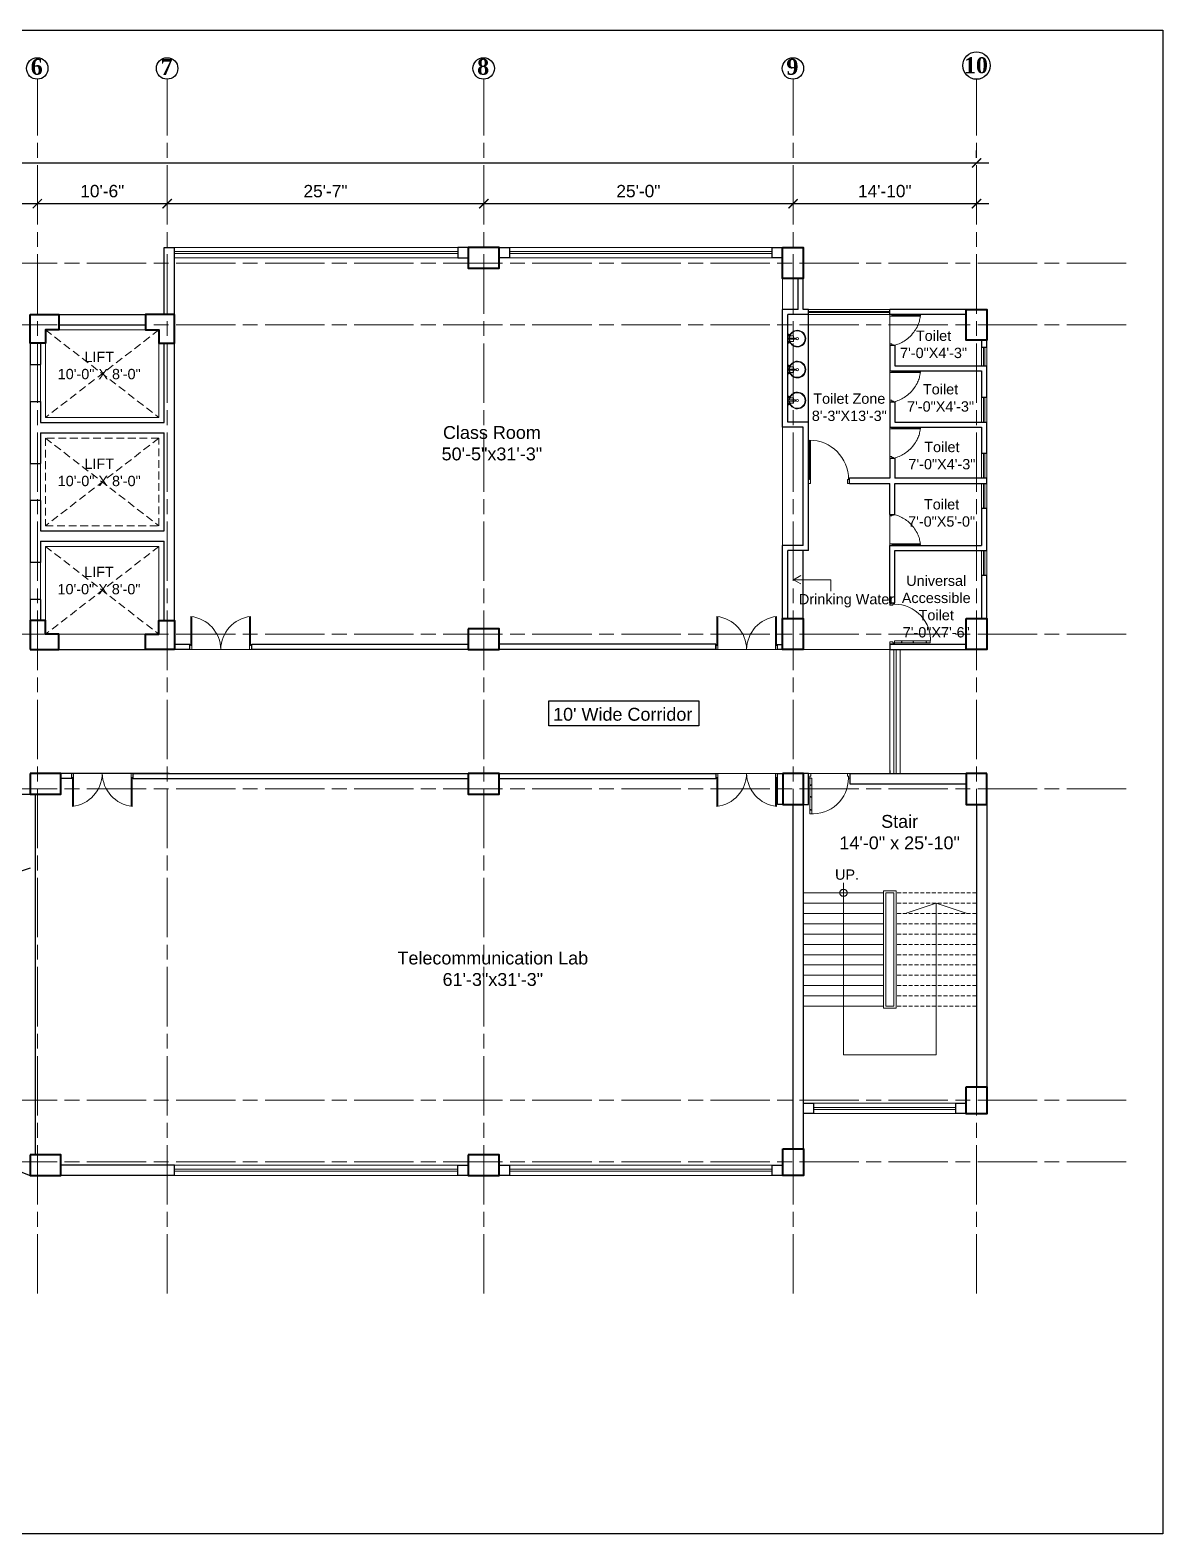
# Model space of a CAD drawing. Header units: inches. Extents: x -12 to 20935469, y -1604 to 24729220.
# Drawn here: x 20925838 to 20926937, y 24714434 to 24715893 of the extents above; entities that cross this region are included whole.
import ezdxf
from ezdxf import colors
from ezdxf.entities.mleader import LeaderData, LeaderLine
from ezdxf.math import Vec2, Vec3

# ---------------------------------------------------------------- set-up
doc = ezdxf.new("R2010")
doc.units = ezdxf.units.IN
doc.header["$LTSCALE"] = 0.03
doc.header["$MEASUREMENT"] = 0
doc.header["$PDMODE"] = 32
doc.header["$PDSIZE"] = 15
doc.linetypes.add('ACAD_ISO08W100', pattern=[36, 24, -3, 6, -3])
doc.linetypes.add('DASHED2', pattern=[0.375, 0.25, -0.125])
for name, color, linetype, lineweight in [('column', 1, 'Continuous', 40), ('Dim Line', 252, 'Continuous', 13), ('Door', 7, 'Continuous', 18), ('Dot', 253, 'Continuous', 0), ('Gas', 21, 'Continuous', 5), ('Glass Line', 252, 'Continuous', 9), ('Grid Line', 252, 'Continuous', 18), ('Hatch', 253, 'Continuous', 15), ('Main Wall', 7, 'Continuous', 30), ('RAIL', 23, 'Continuous', 13), ('STAIR', 46, 'Continuous', 15), ('TOILET FIXTURE', 142, 'Continuous', 5), ('wind.', 150, 'Continuous', 20)]:
    doc.layers.add(name, color=color, linetype=linetype, lineweight=lineweight)
doc.layers.add('FUR', color=251, linetype='Continuous')
doc.layers.add('TEXT', color=7, linetype='Continuous')
doc.styles.add('2', font='swisscl.ttf')
doc.styles.add('RomanS', font='arial.ttf', dxfattribs={"height": 12})
doc.styles.get("Standard").update_dxf_attribs({"font": 'timesbd.ttf'})
doc.dimstyles.new('Aec_Arch_I', dxfattribs={"dimscale": 96, "dimtxt": 12, "dimasz": 0.09375, "dimexe": 0.125, "dimexo": 0.125, "dimgap": 0.0625, "dimtad": 1, "dimdec": 0, "dimzin": 3, "dimdsep": 46, "dimlunit": 4, "dimtxsty": 'RomanS', "dimblk1": 'ARCHTICK', "dimblk2": 'ARCHTICK', "dimsah": 1, "dimcen": 0.09375, "dimdle": 0.125, "dimadec": 0, "dimazin": 0, "dimtfac": 0.75, "dimtdec": 0, "dimtmove": 2, "dimatfit": 3, "dimldrblk": 'ARCHTICK', "dimfxl": 1, "dimfrac": 1, "dimtolj": 1, "dimtzin": 0, "dimarcsym": 0})

# ---------------------------------------------------------------- blocks, each defined once
blk = doc.blocks.new('_ArchTick')
at = {"color": 0, "linetype": 'ByBlock', "lineweight": 35, "const_width": 0.15}
blk.add_lwpolyline([(-0.5, -0.5), (0.5, 0.5)], dxfattribs=at)
blk = doc.blocks.new('*D21')
at = {"layer": 'Defpoints', "color": 0, "transparency": 16777216}
for p in [(20831844.3, 24724578.2), (20832040.8, 24724578.2), (20832040.8, 24724578.2)]:
    blk.add_point(p, dxfattribs=at)
at = {"layer": 'Dim Line', "color": 0, "lineweight": -2, "transparency": 16777216}
for p, q in [((20831832.3, 24724578.2), (20832052.8, 24724578.2)), ((20831844.3, 24724566.2), (20831844.3, 24724566.2)), ((20832040.8, 24724566.2), (20832040.8, 24724566.2))]:
    blk.add_line(p, q, dxfattribs=at)
at = {"layer": 'Dim Line', "color": 0, "lineweight": -2, "transparency": 16777216, "xscale": 9, "yscale": 9, "zscale": 9, "rotation": 180}
blk.add_blockref('_ArchTick', (20831844.3, 24724578.2), dxfattribs=at)
at = {"layer": 'Dim Line', "color": 0, "lineweight": -2, "transparency": 16777216, "xscale": 9, "yscale": 9, "zscale": 9}
blk.add_blockref('_ArchTick', (20832040.8, 24724578.2), dxfattribs=at)
at = {"layer": 'Dim Line', "color": 0, "transparency": 16777216, "insert": (20831942.5, 24724590.3), "char_height": 12, "attachment_point": 5, "style": 'RomanS'}
blk.add_mtext('\\A1;16\'-5"', dxfattribs=at)
blk = doc.blocks.new('*D22')
at = {"layer": 'Defpoints', "color": 0, "transparency": 16777216}
for p in [(20832040.8, 24724578.2), (20832166.8, 24724578.2), (20832166.8, 24724578.2)]:
    blk.add_point(p, dxfattribs=at)
at = {"layer": 'Dim Line', "color": 0, "lineweight": -2, "transparency": 16777216}
for p, q in [((20832028.8, 24724578.2), (20832178.8, 24724578.2)), ((20832040.8, 24724566.2), (20832040.8, 24724566.2)), ((20832166.8, 24724566.2), (20832166.8, 24724566.2))]:
    blk.add_line(p, q, dxfattribs=at)
at = {"layer": 'Dim Line', "color": 0, "lineweight": -2, "transparency": 16777216, "xscale": 9, "yscale": 9, "zscale": 9, "rotation": 180}
blk.add_blockref('_ArchTick', (20832040.8, 24724578.2), dxfattribs=at)
at = {"layer": 'Dim Line', "color": 0, "lineweight": -2, "transparency": 16777216, "xscale": 9, "yscale": 9, "zscale": 9}
blk.add_blockref('_ArchTick', (20832166.8, 24724578.2), dxfattribs=at)
at = {"layer": 'Dim Line', "color": 0, "transparency": 16777216, "insert": (20832103.8, 24724590.3), "char_height": 12, "attachment_point": 5, "style": 'RomanS'}
blk.add_mtext('\\A1;10\'-6"', dxfattribs=at)
blk = doc.blocks.new('*D23')
at = {"layer": 'Defpoints', "color": 0, "transparency": 16777216}
for p in [(20832166.8, 24724578.2), (20832473.8, 24724578.2), (20832473.8, 24724578.2)]:
    blk.add_point(p, dxfattribs=at)
at = {"layer": 'Dim Line', "color": 0, "lineweight": -2, "transparency": 16777216}
for p, q in [((20832154.8, 24724578.2), (20832485.8, 24724578.2)), ((20832166.8, 24724566.2), (20832166.8, 24724566.2)), ((20832473.8, 24724566.2), (20832473.8, 24724566.2))]:
    blk.add_line(p, q, dxfattribs=at)
at = {"layer": 'Dim Line', "color": 0, "lineweight": -2, "transparency": 16777216, "xscale": 9, "yscale": 9, "zscale": 9, "rotation": 180}
blk.add_blockref('_ArchTick', (20832166.8, 24724578.2), dxfattribs=at)
at = {"layer": 'Dim Line', "color": 0, "lineweight": -2, "transparency": 16777216, "xscale": 9, "yscale": 9, "zscale": 9}
blk.add_blockref('_ArchTick', (20832473.8, 24724578.2), dxfattribs=at)
at = {"layer": 'Dim Line', "color": 0, "transparency": 16777216, "insert": (20832320.3, 24724590.3), "char_height": 12, "attachment_point": 5, "style": 'RomanS'}
blk.add_mtext('\\A1;25\'-7"', dxfattribs=at)
blk = doc.blocks.new('*D10')
at = {"layer": 'Defpoints', "color": 0, "transparency": 16777216}
for p in [(20832473.8, 24724578.2), (20832773.8, 24724578.2), (20832773.8, 24724578.2)]:
    blk.add_point(p, dxfattribs=at)
at = {"layer": 'Dim Line', "color": 0, "lineweight": -2, "transparency": 16777216}
blk.add_line((20832461.8, 24724578.2), (20832785.8, 24724578.2), dxfattribs=at)
at = {"layer": 'Dim Line', "color": 0, "lineweight": -2, "transparency": 16777216, "xscale": 9, "yscale": 9, "zscale": 9, "rotation": 180}
blk.add_blockref('_ArchTick', (20832473.8, 24724578.2), dxfattribs=at)
at = {"layer": 'Dim Line', "color": 0, "lineweight": -2, "transparency": 16777216, "xscale": 9, "yscale": 9, "zscale": 9}
blk.add_blockref('_ArchTick', (20832773.8, 24724578.2), dxfattribs=at)
at = {"layer": 'Dim Line', "color": 0, "transparency": 16777216, "insert": (20832623.8, 24724590.3), "char_height": 12, "attachment_point": 5, "style": 'RomanS'}
blk.add_mtext('\\A1;25\'-0"', dxfattribs=at)
blk = doc.blocks.new('*D11')
at = {"layer": 'Defpoints', "color": 0, "transparency": 16777216}
for p in [(20832773.8, 24724578.2), (20832951.8, 24724578.2), (20832951.8, 24724578.2)]:
    blk.add_point(p, dxfattribs=at)
at = {"layer": 'Dim Line', "color": 0, "lineweight": -2, "transparency": 16777216}
for p, q in [((20832761.8, 24724578.2), (20832963.8, 24724578.2)), ((20832951.8, 24724566.2), (20832951.8, 24724566.2))]:
    blk.add_line(p, q, dxfattribs=at)
at = {"layer": 'Dim Line', "color": 0, "lineweight": -2, "transparency": 16777216, "xscale": 9, "yscale": 9, "zscale": 9, "rotation": 180}
blk.add_blockref('_ArchTick', (20832773.8, 24724578.2), dxfattribs=at)
at = {"layer": 'Dim Line', "color": 0, "lineweight": -2, "transparency": 16777216, "xscale": 9, "yscale": 9, "zscale": 9}
blk.add_blockref('_ArchTick', (20832951.8, 24724578.2), dxfattribs=at)
at = {"layer": 'Dim Line', "color": 0, "transparency": 16777216, "insert": (20832862.8, 24724590.3), "char_height": 12, "attachment_point": 5, "style": 'RomanS'}
blk.add_mtext('\\A1;14\'-10"', dxfattribs=at)
blk = doc.blocks.new('*D13')
at = {"layer": 'Defpoints', "color": 0, "transparency": 16777216}
for p in [(20830948.3, 24724610.7), (20832951.8, 24724617.8), (20832951.8, 24724610.7)]:
    blk.add_point(p, dxfattribs=at)
at = {"layer": 'Dim Line', "color": 0, "lineweight": -2, "transparency": 16777216}
for p, q in [((20830948.3, 24724622.7), (20830948.3, 24724629.8)), ((20832951.8, 24724622.7), (20832951.8, 24724629.8)), ((20830936.3, 24724617.8), (20832963.8, 24724617.8))]:
    blk.add_line(p, q, dxfattribs=at)
at = {"layer": 'Dim Line', "color": 0, "lineweight": -2, "transparency": 16777216, "xscale": 9, "yscale": 9, "zscale": 9, "rotation": 180}
blk.add_blockref('_ArchTick', (20830948.3, 24724617.8), dxfattribs=at)
at = {"layer": 'Dim Line', "color": 0, "lineweight": -2, "transparency": 16777216, "xscale": 9, "yscale": 9, "zscale": 9}
blk.add_blockref('_ArchTick', (20832951.8, 24724617.8), dxfattribs=at)
at = {"layer": 'Dim Line', "color": 0, "transparency": 16777216, "insert": (20831950, 24724629.9), "char_height": 12, "attachment_point": 5, "style": 'RomanS'}
blk.add_mtext('\\A1;166\'-11"', dxfattribs=at)
blk = doc.blocks.new('A$C36295410')
at = {"layer": 'Door'}
for p, q in [((1, 4), (1, 32)), ((2, 0), (2, 32)), ((58, 0), (58, 32)), ((59, 4), (59, 32)), ((1, 5), (0, 5)), ((2, 4), (1, 4)), ((58, 4), (59, 4)), ((59, 5), (60, 5)), ((2, 0), (0, 0)), ((58, 0), (60, 0))]:
    blk.add_line(p, q, dxfattribs=at)
for centre, start, end in [((-2.5, -0.3), 0.5906, 83.7783), ((62.5, -0.3), 96.2217, 179.4094)]:
    blk.add_arc(centre, 32.5, start, end, dxfattribs=at)
blk = doc.blocks.new('Door_45')
at = {"layer": 'Door'}
for p, q in [((1.5, 5), (1.5, 44)), ((1.5, 40), (2.2, 40)), ((2.2, 40), (2.2, 39.5)), ((2.2, 39.5), (2.7, 39.5)), ((2.7, 39.5), (2.7, 40)), ((2.7, 40), (3.5, 40)), ((3.5, 44), (3.5, 5)), ((1.5, 25.8), (2.2, 25.8)), ((2.2, 25.8), (2.2, 25.3)), ((2.2, 25.3), (2.7, 25.3)), ((2.7, 25.8), (3.5, 25.8)), ((2.7, 25.3), (2.7, 25.8)), ((0, 0), (0, 5)), ((0, 5), (1.5, 5)), ((1.5, 12.6), (2.2, 12.6)), ((3.5, 5), (1.5, 5)), ((1.5, 5), (1.5, 3)), ((1.5, 3), (2.5, 3)), ((2.2, 12.6), (2.2, 13.1)), ((2.2, 13.1), (2.7, 13.1)), ((2.5, 3), (2.5, 0)), ((2.7, 13.1), (2.7, 12.6)), ((2.7, 12.6), (3.5, 12.6)), ((42.5, 3), (42.5, 0)), ((43.5, 3), (42.5, 3)), ((45, 5), (43.5, 5)), ((43.5, 5), (43.5, 3)), ((45, 0), (45, 5)), ((2.5, 0), (0, 0)), ((42.5, 0), (45, 0))]:
    blk.add_line(p, q, dxfattribs=at)
blk.add_arc((4.7, 5.3), 38.8, 359.6233, 94.6685, dxfattribs=at)
blk = doc.blocks.new('sssss-flat-876')
at = {"layer": 'Door', "linetype": 'Continuous', "ltscale": 3}
blk.add_line((3666.5, 84027.2), (3666.5, 84055.7), dxfattribs=at)
at = {"layer": 'Door', "linetype": 'Continuous', "ltscale": 3, "extrusion": (-7.21527e-09, -3.35624e-18, 1), "elevation": 0}
for points in [[(3666.5, 84057.2), (3666.5, 84055.7), (3668.4, 84055.7), (3668.4, 84056.5), (3670.2, 84056.5), (3670.2, 84057.2)], [(3668.4, 84055.7), (3696.2, 84055.7), (3696.2, 84056.5), (3668.4, 84056.5)]]:
    blk.add_lwpolyline(points, close=True, dxfattribs=at)
at = {"layer": 'Door', "linetype": 'Continuous', "ltscale": 3, "flags": 128}
blk.add_lwpolyline([(3670.2, 84027.2, 0.04096), (3675.5, 84028.9, 0.082496), (3684.9, 84034.8, 0.052187), (3689.7, 84040, 0.043988), (3692.9, 84045, 0.036571), (3694.8, 84049.6, 0.034751), (3695.9, 84054.2, 0.011435), (3696.2, 84055.7)], format="xyb", dxfattribs=at)
at = {"layer": 'Door', "linetype": 'Continuous', "ltscale": 3}
blk.add_lwpolyline([(3666.5, 84027.2), (3666.5, 84028.7), (3668.4, 84028.7), (3668.4, 84027.9), (3670.2, 84027.9), (3670.2, 84027.2)], close=True, dxfattribs=at)
blk = doc.blocks.new('7-flat-72')
at = {"layer": 'Glass Line', "color": 8, "ltscale": 20}
for p, q in [((-64478.7, 376960.5), (-64480.3, 376960.5)), ((-64480.3, 376959.5), (-64480.3, 376960.5)), ((-64480.3, 376959.5), (-64480.3, 376960.5)), ((-64478.7, 376959.5), (-64480.3, 376959.5)), ((-64480.3, 376959.1), (-64480.3, 376959.4)), ((-64478.7, 376959.4), (-64480.3, 376959.4)), ((-64478.7, 376959.1), (-64480.3, 376959.1)), ((-64480.2, 376959.4), (-64480.2, 376959.5)), ((-64480.1, 376959.5), (-64480.1, 376960.5)), ((-64479.9, 376959.5), (-64479.9, 376960.5)), ((-64479.5, 376959.5), (-64479.5, 376960.5)), ((-64479.1, 376959.5), (-64479.1, 376960.5)), ((-64478.9, 376959.5), (-64478.9, 376960.5)), ((-64478.9, 376959.4), (-64478.9, 376959.5)), ((-64478.8, 376959.5), (-64478.8, 376960.5)), ((-64478.7, 376959.5), (-64478.7, 376960.5)), ((-64478.7, 376959.1), (-64478.7, 376959.4)), ((-64475.1, 376959.4), (-64476.9, 376959.4)), ((-64476.9, 376959.1), (-64476.9, 376959.4)), ((-64475.1, 376959.1), (-64476.9, 376959.1)), ((-64476.6, 376959.4), (-64476.6, 376966.6)), ((-64475.5, 376966.6), (-64476.6, 376966.6)), ((-64475.5, 376959.4), (-64475.5, 376966.6)), ((-64475.1, 376959.1), (-64475.1, 376959.4)), ((-64473.3, 376960.5), (-64471.7, 376960.5)), ((-64473.3, 376959.5), (-64473.3, 376960.5)), ((-64473.3, 376959.5), (-64473.3, 376960.5)), ((-64473.3, 376959.5), (-64471.7, 376959.5)), ((-64473.3, 376959.1), (-64473.3, 376959.4)), ((-64473.3, 376959.4), (-64471.7, 376959.4)), ((-64473.3, 376959.1), (-64471.7, 376959.1)), ((-64473.1, 376959.5), (-64473.1, 376960.5)), ((-64473.1, 376959.4), (-64473.1, 376959.5)), ((-64472.9, 376959.5), (-64472.9, 376960.5)), ((-64472.5, 376959.5), (-64472.5, 376960.5)), ((-64472.1, 376959.5), (-64472.1, 376960.5)), ((-64471.9, 376959.5), (-64471.9, 376960.5)), ((-64471.9, 376959.4), (-64471.9, 376959.5)), ((-64471.8, 376959.5), (-64471.8, 376960.5)), ((-64471.7, 376959.5), (-64471.7, 376960.5)), ((-64471.7, 376959.1), (-64471.7, 376959.4))]:
    blk.add_line(p, q, dxfattribs=at)
blk.add_circle((-64476, 376968.4, 0), 1.08, dxfattribs=at)
for radius, start, end in [(8.1, 273.8334, 266.1883), (7.55, 274.115, 265.9068)]:
    blk.add_arc((-64476, 376968.4, 0), radius, start, end, dxfattribs=at)
blk = doc.blocks.new('SFSFSFS-flat-72')
at = {"layer": 'TOILET FIXTURE', "ltscale": 0.2}
blk.add_lwpolyline([(-3918.5, -3608.1), (-3918.5, -3602.7), (-3923.9, -3602.7), (-3923.9, -3608.1)], close=True, dxfattribs=at)
at = {"layer": 'TOILET FIXTURE', "ltscale": 20}
blk.add_blockref('7-flat-72', (60554.8, -380567.2), dxfattribs=at)
blk = doc.blocks.new('$D40')
at = {"layer": 'Door'}
for p, q in [((1, 4), (1, 42)), ((2, 0), (2, 42)), ((1, 5), (0, 5)), ((2, 0), (0, 0)), ((2, 4), (1, 4)), ((39, 4), (38, 4)), ((38, 4), (38, 0)), ((40, 0), (38, 0)), ((40, 5), (39, 5)), ((39, 5), (39, 4))]:
    blk.add_line(p, q, dxfattribs=at)
blk.add_arc((1, 4), 38, 0, 90, dxfattribs=at)
blk = doc.blocks.new('fff')
at = {"layer": 'Grid Line', "color": 252, "linetype": 'ACAD_ISO08W100', "lineweight": 9, "ltscale": 80, "true_color": 0x939598}
for p, q in [((20832040.8, 24723521.1), (20832040.8, 24724698.8)), ((20832166.8, 24723521.1), (20832166.8, 24724698.8)), ((20832473.8, 24723521.1), (20832473.8, 24724698.8)), ((20832773.8, 24723521.1), (20832773.8, 24724698.8)), ((20832951.8, 24723521.1), (20832951.8, 24724698.8)), ((20833096.9, 24724520.6), (20830726.1, 24724520.6)), ((20833096.9, 24724460.6), (20830726.1, 24724460.6)), ((20833096.9, 24724160.7), (20830726.1, 24724160.7)), ((20833096.9, 24724010.7), (20830726.1, 24724010.7)), ((20833096.9, 24723708.7), (20830726.1, 24723708.7)), ((20833096.9, 24723648.8), (20830726.1, 24723648.8))]:
    blk.add_line(p, q, dxfattribs=at)
at = {"layer": 'Dim Line'}
for base, p1, p2, picture, middle in [((20832951.7523, 24724617.8128), (20830948.3088, 24724610.7482), (20832951.7523, 24724610.7482), '*D13', (20831950.0306, 24724629.9397)), ((20832040.7792, 24724578.1666), (20831844.25, 24724578.1666), (20832040.7792, 24724578.1666), '*D21', (20831942.5146, 24724590.2934)), ((20832166.8, 24724578.2), (20832040.8, 24724578.2), (20832166.8, 24724578.2), '*D22', (20832103.8, 24724590.3)), ((20832473.8, 24724578.2), (20832166.8, 24724578.2), (20832473.8, 24724578.2), '*D23', (20832320.3, 24724590.3)), ((20832773.8, 24724578.2), (20832473.8, 24724578.2), (20832773.8, 24724578.2), '*D10', (20832623.8, 24724590.3)), ((20832951.8, 24724578.2), (20832773.8, 24724578.2), (20832951.8, 24724578.2), '*D11', (20832862.8, 24724590.3))]:
    dim = blk.add_linear_dim(base=base, p1=p1, p2=p2, dimstyle='Aec_Arch_I', dxfattribs=at)
    dim.commit()
    dim.dimension.update_dxf_attribs({"geometry": picture, "text_midpoint": middle})

msp = doc.modelspace()

# ---------------------------------------------------------------- linework, layer by layer
for p, q in [((20926593, 24715512.4), (20926593, 24715616.7)), ((20926766, 24715621.7), (20926766, 24715621.7)), ((20926588, 24715321.8), (20926588, 24715387.8)), ((20926677, 24715297), (20926672, 24715297)), ((20926672, 24715174.5), (20926672, 24715171.6)), ((20925973, 24715171.6), (20925838, 24715171.6)), ((20925973, 24715171.6), (20925973, 24715171.6)), ((20925480.5, 24715151.6), (20925838, 24715151.6)), ((20924940.5, 24715141.6), (20925838, 24714781.6)), ((20925838, 24715079.6), (20924940.5, 24714781.6))]:
    msp.add_line(p, q)
msp.add_lwpolyline([(20926341.1, 24715241.9), (20926486.7, 24715241.9), (20926486.7, 24715217.9), (20926341.1, 24715217.9)], close=True)
msp.add_circle((20926627, 24715055.8), 3.61)
at = {"layer": 'column', "lineweight": 40, "ltscale": 20}
for points in [[(20926263.1, 24715681.6), (20926263.1, 24715661.6), (20926293.1, 24715661.6), (20926293.1, 24715681.6)], [(20926568, 24715681.7), (20926588, 24715681.7), (20926588, 24715651.7), (20926568, 24715651.7)], [(20926746, 24715621.7), (20926766, 24715621.7), (20926766, 24715591.7), (20926746, 24715591.7)], [(20926568, 24715321.8), (20926588, 24715321.8), (20926588, 24715291.8), (20926568, 24715291.8)], [(20926746, 24715321.8), (20926766, 24715321.8), (20926766, 24715291.8), (20926746, 24715291.8)], [(20926263.1, 24715311.8), (20926263.1, 24715291.8), (20926293.1, 24715291.8), (20926293.1, 24715311.8)], [(20925838, 24715171.6), (20925838, 24715151.6), (20925868, 24715151.6), (20925868, 24715171.6)], [(20926263.1, 24715171.6), (20926263.1, 24715151.6), (20926293.1, 24715151.6), (20926293.1, 24715171.6)], [(20926588.1, 24715171.6), (20926568.1, 24715171.6), (20926568.1, 24715141.6), (20926588.1, 24715141.6)], [(20926766, 24715171.6), (20926746, 24715171.6), (20926746, 24715141.6), (20926766, 24715141.6)], [(20926746, 24714867.6), (20926766, 24714867.6), (20926766, 24714841.6), (20926746, 24714841.6)], [(20925838, 24714801.6), (20925838, 24714781.6), (20925868, 24714781.6), (20925868, 24714801.6)], [(20926263.1, 24714801.6), (20926263.1, 24714781.6), (20926293.1, 24714781.6), (20926293.1, 24714801.6)], [(20926568.1, 24714807.6), (20926588.1, 24714807.6), (20926588.1, 24714781.6), (20926568.1, 24714781.6)]]:
    msp.add_lwpolyline(points, close=True, dxfattribs=at)
for points in [[(20925838, 24715616.8), (20925866, 24715616.8), (20925866, 24715601.8), (20925853, 24715601.8), (20925853, 24715588.8), (20925838, 24715588.8), (20925838, 24715616.8)], [(20925978, 24715616.8), (20925950, 24715616.8), (20925950, 24715601.8), (20925963, 24715601.8), (20925963, 24715588.8), (20925978, 24715588.8), (20925978, 24715616.8)], [(20925838, 24715291.8), (20925866, 24715291.8), (20925866, 24715306.8), (20925853, 24715306.8), (20925853, 24715319.8), (20925838, 24715319.8), (20925838, 24715291.8)], [(20925978, 24715291.8), (20925950, 24715291.8), (20925950, 24715306.8), (20925963, 24715306.8), (20925963, 24715319.8), (20925978, 24715319.8), (20925978, 24715291.8)]]:
    msp.add_lwpolyline(points, dxfattribs=at)
at = {"layer": 'Defpoints'}
msp.add_lwpolyline([(20924498, 24715892.5), (20926936.9, 24715892.5), (20926936.9, 24714434), (20924498, 24714434)], close=True, dxfattribs=at)
at = {"layer": 'Dot', "linetype": 'DASHED2', "lineweight": 0, "ltscale": 1000}
for points in [[(20925853, 24715601.8), (20925963, 24715516.8), (20925963, 24715601.8), (20925853, 24715516.8)], [(20925853, 24715496.8), (20925963, 24715411.8), (20925963, 24715496.8), (20925853, 24715411.8)], [(20925853, 24715391.8), (20925963.1, 24715306.6), (20925963.1, 24715391.8), (20925853.1, 24715306.6)]]:
    msp.add_lwpolyline(points, dxfattribs=at)
msp.add_lwpolyline([(20925853, 24715411.8), (20925963, 24715411.8), (20925963, 24715496.8), (20925853, 24715496.8)], close=True, dxfattribs=at)
at = {"layer": 'Gas', "color": 0, "lineweight": 5}
for points in [[(20925853, 24715516.8), (20925963, 24715516.8), (20925963, 24715601.8), (20925853, 24715601.8)], [(20925853.1, 24715306.6), (20925963.1, 24715306.6), (20925963.1, 24715391.8), (20925853, 24715391.8)], [(20926666, 24715057.8), (20926678, 24715057.8), (20926678, 24714943.8), (20926666, 24714943.8)], [(20926668, 24715055.8), (20926676, 24715055.8), (20926676, 24714945.8), (20926668, 24714945.8)]]:
    msp.add_lwpolyline(points, close=True, dxfattribs=at)
at = {"layer": 'Hatch'}
for p, q in [((20926568, 24715621.7), (20926568, 24715651.6)), ((20925838, 24715291.8), (20926672, 24715291.8)), ((20926672, 24715171.6), (20925973, 24715171.6))]:
    msp.add_line(p, q, dxfattribs=at)
at = {"layer": 'Hatch', "lineweight": 5}
msp.add_line((20926568, 24715392.8), (20926568, 24715507.4), dxfattribs=at)
at = {"layer": 'Main Wall', "lineweight": 30}
for p, q in [((20925978, 24715319.8), (20925978, 24715681.6)), ((20926263, 24715681.7), (20926253, 24715681.7)), ((20926253, 24715681.7), (20926253, 24715671.7)), ((20926253, 24715671.7), (20926263, 24715671.7)), ((20926558, 24715681.7), (20926568, 24715681.7)), ((20926558, 24715671.7), (20926558, 24715681.7)), ((20926568, 24715671.7), (20926558, 24715671.7)), ((20926583, 24715621.7), (20926583, 24715651.7)), ((20926588, 24715621.7), (20926588, 24715651.7)), ((20925866, 24715616.8), (20925968, 24715616.8)), ((20926568, 24715507.4), (20926568, 24715621.7)), ((20926583, 24715621.7), (20926568, 24715621.7)), ((20926573, 24715512.4), (20926573, 24715616.7)), ((20926593, 24715616.7), (20926573, 24715616.7)), ((20926593, 24715621.7), (20926588, 24715621.7)), ((20926593, 24715616.7), (20926593, 24715621.7)), ((20926746, 24715621.7), (20926672, 24715621.7)), ((20926672, 24715616.7), (20926672, 24715621.7)), ((20926746, 24715616.7), (20926672, 24715616.7)), ((20925866, 24715606.8), (20925950, 24715606.8)), ((20926677, 24715586.7), (20926672, 24715586.7)), ((20926677, 24715586.7), (20926677, 24715567)), ((20926766, 24715585), (20926766, 24715591.7)), ((20925838, 24715568.3), (20925848, 24715568.3)), ((20926672, 24715562), (20926761, 24715562)), ((20926677, 24715567), (20926766, 24715567)), ((20926766, 24715536.4), (20926766, 24715567)), ((20925838, 24715532.3), (20925848, 24715532.3)), ((20926672, 24715532), (20926677, 24715532)), ((20926677, 24715532), (20926677, 24715512.4)), ((20925848, 24715511.8), (20925968, 24715511.8)), ((20926593, 24715512.4), (20926573, 24715512.4)), ((20926593, 24715457.8), (20926593, 24715512.4)), ((20926677, 24715512.4), (20926766, 24715512.4)), ((20926766, 24715481.8), (20926766, 24715512.4)), ((20925848, 24715501.8), (20925968, 24715501.8)), ((20926588, 24715507.4), (20926568, 24715507.4)), ((20926588, 24715392.8), (20926588, 24715507.4)), ((20926672, 24715507.4), (20926761, 24715507.4)), ((20926761, 24715507.4), (20926761, 24715481.8)), ((20926766, 24715481.8), (20926761, 24715481.8)), ((20925838, 24715472.3), (20925848, 24715472.3)), ((20926672, 24715477.4), (20926677, 24715477.4)), ((20926593, 24715387.8), (20926593, 24715457.8)), ((20926633, 24715452.8), (20926633, 24715457.8)), ((20926633, 24715452.8), (20926672, 24715452.8)), ((20926672, 24715422.8), (20926672, 24715452.8)), ((20926766, 24715457.8), (20926677, 24715457.8)), ((20926677, 24715452.8), (20926766, 24715452.8)), ((20926677, 24715422.8), (20926677, 24715452.8)), ((20926766, 24715452.8), (20926766, 24715457.8)), ((20925848, 24715436.3), (20925838, 24715436.3)), ((20926672, 24715422.8), (20926677, 24715422.8)), ((20926761, 24715428.8), (20926766, 24715428.8)), ((20926761, 24715428.8), (20926761, 24715392.8)), ((20926766, 24715387.8), (20926766, 24715428.8)), ((20925848, 24715406.8), (20925968, 24715406.8)), ((20925848, 24715396.8), (20925968, 24715396.8)), ((20926568, 24715321.8), (20926568, 24715392.8)), ((20926588, 24715392.8), (20926568, 24715392.8)), ((20926672, 24715337), (20926672, 24715392.8)), ((20926672, 24715392.8), (20926761, 24715392.8)), ((20926573, 24715321.8), (20926573, 24715387.8)), ((20926593, 24715387.8), (20926573, 24715387.8)), ((20926677, 24715337), (20926677, 24715387.8)), ((20926677, 24715387.8), (20926766, 24715387.8)), ((20925848, 24715376.3), (20925838, 24715376.3)), ((20926761, 24715363.8), (20926761, 24715321.8)), ((20926761, 24715363.8), (20926766, 24715363.8)), ((20926766, 24715321.8), (20926766, 24715363.8)), ((20925848, 24715340.3), (20925838, 24715340.3)), ((20926672, 24715337), (20926677, 24715337)), ((20925866.1, 24715291.8), (20925950, 24715291.8)), ((20925866.1, 24715291.8), (20925950, 24715291.8)), ((20925978, 24715296.8), (20925978, 24715296.8)), ((20925993, 24715296.8), (20925978, 24715296.8)), ((20925993, 24715291.8), (20925978, 24715291.8)), ((20925993, 24715291.8), (20925993, 24715296.8)), ((20926263.1, 24715296.8), (20926053, 24715296.8)), ((20926053, 24715291.8), (20926053, 24715296.8)), ((20926263.1, 24715291.8), (20926053, 24715291.8)), ((20926503.1, 24715296.9), (20926293.1, 24715296.9)), ((20926503.1, 24715291.8), (20926293.1, 24715291.8)), ((20926503.1, 24715296.9), (20926503.1, 24715291.8)), ((20926503.1, 24715291.8), (20926503.1, 24715296.9)), ((20926672, 24715297), (20926746, 24715297)), ((20926672, 24715297), (20926672, 24715291.9)), ((20926672, 24715291.9), (20926746, 24715291.9)), ((20925938.1, 24715166.6), (20925938.1, 24715171.6)), ((20925938.1, 24715171.6), (20926263.1, 24715171.6)), ((20925938.1, 24715166.6), (20926263.1, 24715166.6)), ((20926293.1, 24715171.6), (20926503.1, 24715171.6)), ((20926293.1, 24715166.6), (20926503.1, 24715166.6)), ((20926503.1, 24715171.6), (20926503.1, 24715166.6)), ((20926563.1, 24715171.6), (20926568.1, 24715171.6)), ((20926563.1, 24715141.6), (20926563.1, 24715171.6)), ((20926578.1, 24715171.6), (20926588.1, 24715171.6)), ((20926593.1, 24715171.6), (20926588.1, 24715171.6)), ((20926593.1, 24715141.6), (20926593.1, 24715171.6)), ((20926633.1, 24715171.6), (20926746, 24715171.6)), ((20926633.1, 24715171.6), (20926633.1, 24715161.6)), ((20926633.1, 24715161.6), (20926746, 24715161.6)), ((20926568.1, 24715141.6), (20926563.1, 24715141.6)), ((20926578.1, 24714807.6), (20926578.1, 24715141.6)), ((20926588.1, 24714807.6), (20926588.1, 24715141.6)), ((20926588.1, 24715141.6), (20926593.1, 24715141.6)), ((20926756, 24715141.6), (20926756, 24714867.6)), ((20926766, 24715141.6), (20926766, 24714867.6)), ((20926598.1, 24714851.7), (20926598.1, 24714841.7))]:
    msp.add_line(p, q, dxfattribs=at)
for points in [[(20925968, 24715616.8), (20925968, 24715681.6), (20925978, 24715681.6)], [(20926293, 24715681.7), (20926303, 24715681.7), (20926303, 24715671.7), (20926293, 24715671.7)], [(20925838, 24715588.8), (20925838, 24715568.3)], [(20925848, 24715588.8), (20925848, 24715568.3)], [(20925968, 24715511.8), (20925968, 24715588.8)], [(20926672, 24715586.7), (20926672, 24715562)], [(20926761, 24715591.7), (20926761, 24715585)], [(20926761, 24715585), (20926766, 24715585)], [(20926761, 24715562), (20926761, 24715536.4)], [(20925838, 24715532.3), (20925838, 24715472.3)], [(20925848, 24715532.3), (20925848, 24715511.8)], [(20926672, 24715532), (20926672, 24715507.4)], [(20926761, 24715536.4), (20926766, 24715536.4)], [(20925848, 24715501.8), (20925848, 24715472.3)], [(20925968, 24715406.8), (20925968, 24715501.8)], [(20926672, 24715477.4), (20926672, 24715457.8)], [(20926677, 24715477.4), (20926677, 24715457.8)], [(20926672, 24715457.8), (20926633, 24715457.8)], [(20925838, 24715436.3), (20925838, 24715376.3)], [(20925848, 24715436.3), (20925848, 24715406.8)], [(20925848, 24715396.8), (20925848, 24715376.3)], [(20925968, 24715319.8), (20925968, 24715396.8)], [(20925838, 24715340.3), (20925838, 24715319.8), (20925838, 24715319.8)], [(20925848, 24715340.3), (20925848, 24715319.8)], [(20925878.1, 24715171.6), (20925878.1, 24715166.6), (20925868, 24715166.6)], [(20925878.1, 24715171.6), (20925868, 24715171.6)], [(20926187.6, 24715171.6), (20926222.6, 24715171.6)], [(20926187.6, 24715166.6), (20926222.6, 24715166.6)], [(20925843, 24715151.6), (20925843, 24714801.6)], [(20926598.1, 24714841.7), (20926588.1, 24714841.7), (20926588.1, 24714851.7), (20926598.1, 24714851.7)], [(20926746, 24714841.7), (20926736, 24714841.7), (20926736, 24714851.7), (20926746, 24714851.7)], [(20925978, 24714781.6), (20925978, 24714791.6), (20925868, 24714791.6)], [(20925978, 24714781.6), (20925868, 24714781.6)], [(20926263, 24714781.8), (20926253, 24714781.8), (20926253, 24714791.8), (20926263, 24714791.8)], [(20926293, 24714791.8), (20926303, 24714791.8), (20926303, 24714781.8), (20926293, 24714781.8)], [(20926568, 24714781.8), (20926558, 24714781.8), (20926558, 24714791.8), (20926568, 24714791.8)]]:
    msp.add_lwpolyline(points, dxfattribs=at)
at = {"layer": 'Main Wall', "lineweight": 13}
for points in [[(20925838, 24715532.3), (20925848, 24715532.3), (20925848, 24715568.3), (20925838, 24715568.3)], [(20925838, 24715436.3), (20925848, 24715436.3), (20925848, 24715472.3), (20925838, 24715472.3)], [(20925838, 24715340.3), (20925848, 24715340.3), (20925848, 24715376.3), (20925838, 24715376.3)]]:
    msp.add_lwpolyline(points, close=True, dxfattribs=at)
at = {"layer": 'Main Wall', "lineweight": 30}
msp.add_lwpolyline([(20926563.1, 24715296.8), (20926568, 24715296.8), (20926568, 24715291.8), (20926563.1, 24715291.8)], close=True, dxfattribs=at)
at = {"layer": 'RAIL', "lineweight": 9}
for p, q in [((20926627, 24715065.5), (20926627, 24714898.8)), ((20926687, 24715035.8), (20926717, 24715045.8)), ((20926717, 24714898.8), (20926717, 24715045.8)), ((20926717, 24715045.8), (20926747, 24715035.8)), ((20926588, 24715035.8), (20926666, 24715035.8)), ((20926627, 24714898.8), (20926717, 24714898.8))]:
    msp.add_line(p, q, dxfattribs=at)
at = {"layer": 'STAIR', "color": 253, "lineweight": 5}
for p, q in [((20926578.4, 24715359.5), (20926585.7, 24715363.5)), ((20926578.4, 24715359.5), (20926614.7, 24715359.5)), ((20926578.4, 24715359.5), (20926585.7, 24715355.5)), ((20926614.7, 24715359.5), (20926614.7, 24715348.3))]:
    msp.add_line(p, q, dxfattribs=at)
at = {"layer": 'STAIR', "color": 32, "lineweight": 5}
for p, q in [((20926666, 24715055.8), (20926588, 24715055.8)), ((20926666, 24715045.8), (20926588, 24715045.8)), ((20926648, 24715035.8), (20926588, 24715035.8)), ((20926666, 24715025.8), (20926588, 24715025.8)), ((20926666, 24715015.8), (20926588, 24715015.8)), ((20926666, 24715005.8), (20926588, 24715005.8)), ((20926666, 24714995.8), (20926588, 24714995.8)), ((20926666, 24714985.8), (20926588, 24714985.8)), ((20926666, 24714975.8), (20926588, 24714975.8)), ((20926666, 24714965.8), (20926588, 24714965.8)), ((20926666, 24714955.8), (20926588, 24714955.8)), ((20926666, 24714945.8), (20926588, 24714945.8))]:
    msp.add_line(p, q, dxfattribs=at)
at = {"layer": 'STAIR', "color": 32, "linetype": 'DASHED2', "lineweight": 5, "ltscale": 500}
for p, q in [((20926756, 24715055.8), (20926678, 24715055.8)), ((20926756, 24715045.8), (20926678, 24715045.8)), ((20926756, 24715035.8), (20926678, 24715035.8)), ((20926756, 24715025.8), (20926678, 24715025.8)), ((20926756, 24715015.8), (20926678, 24715015.8)), ((20926756, 24715005.8), (20926678, 24715005.8)), ((20926756, 24714995.8), (20926678, 24714995.8)), ((20926756, 24714985.8), (20926678, 24714985.8)), ((20926756, 24714975.8), (20926678, 24714975.8)), ((20926756, 24714965.8), (20926678, 24714965.8)), ((20926756, 24714955.8), (20926678, 24714955.8)), ((20926756, 24714945.8), (20926678, 24714945.8))]:
    msp.add_line(p, q, dxfattribs=at)
at = {"layer": 'TEXT'}
for centre, radius in [((20925845, 24715855.3), 10.4), ((20925971, 24715855.3), 10.4), ((20926278, 24715855.3), 10.4), ((20926578, 24715855.3), 10.4), ((20926756, 24715858.1), 13.3)]:
    msp.add_circle(centre, radius, dxfattribs=at)
at = {"layer": 'wind.', "lineweight": 5}
for p, q in [((20926253, 24715681.7), (20925978, 24715681.7)), ((20925978, 24715677.7), (20926253, 24715677.8)), ((20925978, 24715675.7), (20926253, 24715675.8)), ((20926253, 24715671.7), (20925978, 24715671.7)), ((20926303, 24715681.7), (20926558, 24715681.7)), ((20926303, 24715677.7), (20926558, 24715677.8)), ((20926303, 24715675.7), (20926558, 24715675.8)), ((20926303, 24715671.7), (20926558, 24715671.7)), ((20926672, 24715621.7), (20926593, 24715621.7)), ((20926672, 24715619.7), (20926593, 24715619.7)), ((20926672, 24715618.7), (20926593, 24715618.7)), ((20926672, 24715616.7), (20926593, 24715616.7)), ((20926761, 24715567), (20926761, 24715585)), ((20926763, 24715567), (20926763, 24715585)), ((20926764, 24715567), (20926764, 24715585)), ((20926766, 24715567), (20926766, 24715585)), ((20926761, 24715512.4), (20926761, 24715536.4)), ((20926763, 24715512.4), (20926763, 24715536.4)), ((20926764, 24715512.4), (20926764, 24715536.4)), ((20926766, 24715512.4), (20926766, 24715536.4)), ((20926761, 24715457.8), (20926761, 24715481.8)), ((20926763, 24715457.8), (20926763, 24715481.8)), ((20926764, 24715457.8), (20926764, 24715481.8)), ((20926766, 24715457.8), (20926766, 24715481.8)), ((20926761, 24715428.8), (20926761, 24715452.8)), ((20926763, 24715428.8), (20926763, 24715452.8)), ((20926764, 24715428.8), (20926764, 24715452.8)), ((20926766, 24715428.8), (20926766, 24715452.8)), ((20926761, 24715363.8), (20926761, 24715387.8)), ((20926763, 24715363.8), (20926763, 24715387.8)), ((20926764, 24715363.8), (20926764, 24715387.8)), ((20926766, 24715363.8), (20926766, 24715387.8)), ((20926672, 24715291.8), (20926672, 24715174.5)), ((20926672, 24715171.6), (20926672, 24715291.7)), ((20926676, 24715171.6), (20926676, 24715291.7)), ((20926678, 24715171.6), (20926678, 24715291.7)), ((20926682, 24715171.6), (20926682, 24715291.7)), ((20926736, 24714851.7), (20926598.1, 24714851.7)), ((20926736, 24714847.7), (20926598.1, 24714847.7)), ((20926736, 24714845.7), (20926598.1, 24714845.7)), ((20926736, 24714841.7), (20926598.1, 24714841.7)), ((20925978, 24714791.8), (20926253, 24714791.8)), ((20925978, 24714787.8), (20926253, 24714787.8)), ((20925978, 24714785.8), (20926253, 24714785.8)), ((20925978, 24714781.8), (20926253, 24714781.8)), ((20926303, 24714791.8), (20926558, 24714791.8)), ((20926303, 24714787.8), (20926558, 24714787.8)), ((20926303, 24714787.8), (20926558, 24714787.8)), ((20926303, 24714785.8), (20926558, 24714785.8)), ((20926303, 24714785.8), (20926558, 24714785.8)), ((20926303, 24714781.8), (20926558, 24714781.8))]:
    msp.add_line(p, q, dxfattribs=at)

# ---------------------------------------------------------------- block references
msp.add_blockref('fff', (93804.3, -8854))
at = {"layer": 'Door', "ltscale": 20}
for p in [(20923005.5, 24631559.5), (20923005.5, 24631504.8), (20923005.5, 24631450.2)]:
    msp.add_blockref('sssss-flat-876', p, dxfattribs=at)
at = {"layer": 'Door'}
msp.add_blockref('$D40', (20926593, 24715452.8), dxfattribs=at)
at = {"layer": 'Door', "ltscale": 20, "xscale": -1, "rotation": 180}
msp.add_blockref('sssss-flat-876', (20923005.5, 24799450), dxfattribs=at)
at = {"layer": 'Door', "color": 250, "ltscale": 20, "xscale": -0.8888888888759539, "yscale": 0.8888888888759539, "zscale": 0.8888888888759539}
for p, rotation in [((20926672.1, 24715297), 270), ((20926593.1, 24715171.6), 180)]:
    msp.add_blockref('Door_45', p, dxfattribs=dict(at, rotation=rotation))
at = {"layer": 'FUR'}
for p in [(20925993, 24715291.8), (20926503.1, 24715291.8)]:
    msp.add_blockref('A$C36295410', p, dxfattribs=at)
at = {"layer": 'FUR', "xscale": -1, "rotation": 180}
for p in [(20925878.1, 24715171.6), (20926503.1, 24715171.6)]:
    msp.add_blockref('A$C36295410', p, dxfattribs=at)
at = {"layer": 'TOILET FIXTURE', "ltscale": 20, "xscale": -1, "rotation": 270}
for p in [(20930181.1, 24719514.5), (20930181.1, 24719484.5), (20930181.1, 24719454.5)]:
    msp.add_blockref('SFSFSFS-flat-72', p, dxfattribs=at)

# ---------------------------------------------------------------- texts
at = {"layer": 'TEXT', "char_height": 15.44, "width": 227.458, "attachment_point": 8, "rotation": 0}
for s, insert in [('\\A1;6', (20925844.5, 24715849)), ('\\A1;7', (20925970.5, 24715849)), ('\\A1;8', (20926277.5, 24715849)), ('\\A1;9', (20926577.5, 24715849)), ('\\A1;10', (20926755.5, 24715850.5))]:
    msp.add_mtext(s, dxfattribs=dict(at, insert=insert))
at = {"layer": 'TEXT', "color": 30, "lineweight": 5, "ltscale": 20, "attachment_point": 2, "style": '2'}
for s, width, gutter_width, insert, char_height in [('{\\fArial|b0|i0|c0|p34;\\C0;Toilet \\P7\'-0"X4\'-3"}', 104.76, 0.5, (20926714.4, 24715601.1), 10), ('\\pxsm1;{\\fArial|b0|i0|c0|p34;\\C0;LIFT\\P10\'-0" X 8\'-0" }', 235.592, 0.75, (20925905.1, 24715580.6), 10), ('{\\fArial|b0|i0|c0|p34;\\C0;Toilet Zone\\P8\'-3"X13\'-3"}', 104.76, 0.5, (20926632.7, 24715540.1), 10), ('{\\fArial|b0|i0|c0|p34;\\C0;Toilet \\P7\'-0"X4\'-3"}', 104.76, 0.5, (20926721.2, 24715549.2), 10), ('\\pxsm1,qc;{\\fArial|b0|i0|c0|p34;\\C0;Class Room \\P50\'-5"x31\'-3"}', 321.423, 0.5, (20926286, 24715508.5), 12.476), ('{\\fArial|b0|i0|c0|p34;\\C0;Toilet \\P7\'-0"X4\'-3"}', 104.76, 0.5, (20926722.5, 24715493.2), 10), ('\\pxsm1;{\\fArial|b0|i0|c0|p34;\\C0;LIFT\\P10\'-0" X 8\'-0" }', 235.592, 0.75, (20925905.1, 24715476.9), 10), ('{\\fArial|b0|i0|c0|p34;\\C0;Toilet \\P7\'-0"X5\'-0"}', 104.76, 0.5, (20926722.2, 24715437.6), 10), ('\\pxsm1;{\\fArial|b0|i0|c0|p34;\\C0;LIFT\\P10\'-0" X 8\'-0" }', 235.592, 0.75, (20925904.9, 24715372), 10), ('{\\fArial|b0|i0|c0|p34;\\C0;Universal Accessible Toilet\\P7\'-0"X7\'-6"}', 88.036, 0.35, (20926717, 24715363.5), 10), ('\\pxsm1;{\\fArial|b0|i0|c0|p34;\\C0;Drinking Water }', 88.563, 0.282, (20926630, 24715345.6), 10), ("\\pxsm1,qc;{\\fArial|b0|i0|c0|p34;\\C0;10' Wide Corridor}", 227.89, 0.75, (20926412.9, 24715235.2), 12.476), ('\\pxsm1;{\\fArial|b0|i0|c0|p34;\\C0;Stair\\P14\'-0" x 25\'-10"  }', 153.305, 0.282, (20926681.5, 24715131.3), 12.476), ('{\\fArial|b0|i0|c0|p34;\\C0;UP.}', 104.76, 0.5, (20926630.5, 24715078.5), 10), ('\\pxsm1,qc;{\\fArial|b0|i0|c0|p34;\\C0;Telecommunication Lab\\P61\'-3"x31\'-3"}', 321.423, 0.5, (20926286.9, 24714998.8), 12.476)]:
    msp.add_mtext_dynamic_manual_height_columns(s, width=width, gutter_width=gutter_width, heights=[0], dxfattribs=dict(at, insert=insert, char_height=char_height))

# ---------------------------------------------------------------- leaders
at = {"layer": 'TEXT', "lineweight": 5, "ltscale": 20}
ml = msp.add_multileader_mtext('Standard', dxfattribs=at)
ml.set_content('{\\fArial|b0|i0|c0|p34; Fire Duct}', color=256)
ml.set_leader_properties()
ml.build(insert=Vec2(0, 0))
ml.multileader.update_dxf_attribs({"text_right_attachment_type": 6, "dogleg_length": 0.36, "arrow_head_size": 10})
ctx = ml.context
ctx.base_point, ctx.char_height, ctx.arrow_head_size, ctx.landing_gap_size, ctx.plane_origin = Vec3(20925633.3, 24715256.2), 10, 10, 0.09, Vec3(20925610.8, 24715304.1)
ctx.right_attachment = 6
notes = []
notes.append((ctx, [(0, (1, 1, 0), (20925610.8, 24715256.2), (1, 0), 22.5, [(0, [(20925610.8, 24715304.1)], 0, [])])]))
ctx.mtext.insert, ctx.mtext.width, ctx.mtext.defined_height, ctx.mtext.flow_direction = Vec3(20925633.4, 24715261.3), 232.704, 29.8, 5
for ctx, leaders in notes:
    for number, flags, end, landing, length, lines in leaders:
        leader = LeaderData()
        leader.index, (leader.has_last_leader_line, leader.has_dogleg_vector, leader.attachment_direction) = number, flags
        leader.last_leader_point, leader.dogleg_vector, leader.dogleg_length = Vec3(end), Vec3(landing), length
        for number, points, colour, breaks in lines:
            line = LeaderLine()
            line.index, line.vertices, line.color, line.breaks = number, Vec3.list(points), colors.encode_raw_color(colour), breaks
            leader.lines.append(line)
        ctx.leaders.append(leader)

doc.saveas('drawing.dxf')
